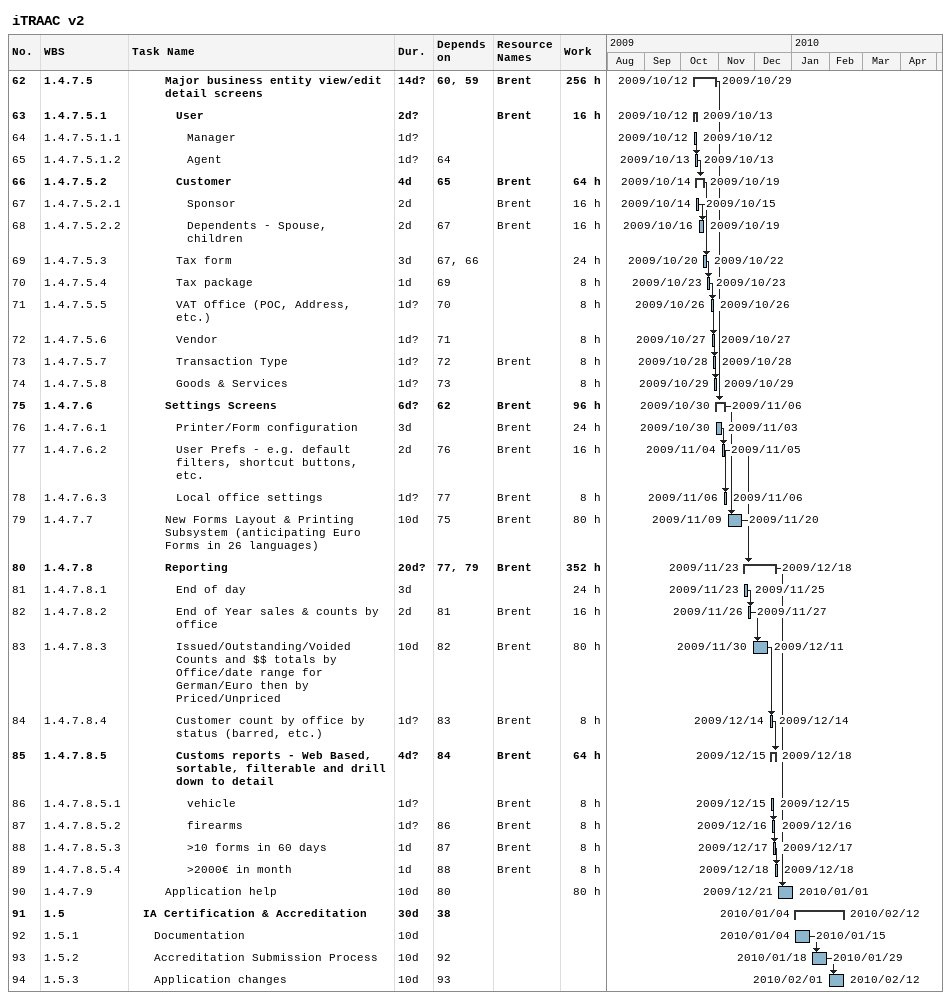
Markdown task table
iTRAAC v2

| ID | WBS | Task | Duration | Start | Finish | Predecessors | Resources | Work (h) |
|---|---|---|---|---|---|---|---|---|
| 62 | 1.4.7.5 | **Major business entity view/edit detail screens** | 14d? | 2009-10-12 | 2009-10-29 | 60, 59 | Brent | 256 |
| 63 | 1.4.7.5.1 | **User** | 2d? | 2009-10-12 | 2009-10-13 |  | Brent | 16 |
| 64 | 1.4.7.5.1.1 | Manager | 1d? | 2009-10-12 | 2009-10-12 |  |  |  |
| 65 | 1.4.7.5.1.2 | Agent | 1d? | 2009-10-13 | 2009-10-13 | 64 |  |  |
| 66 | 1.4.7.5.2 | **Customer** | 4d | 2009-10-14 | 2009-10-19 | 65 | Brent | 64 |
| 67 | 1.4.7.5.2.1 | Sponsor | 2d | 2009-10-14 | 2009-10-15 |  | Brent | 16 |
| 68 | 1.4.7.5.2.2 | Dependents - Spouse, children | 2d | 2009-10-16 | 2009-10-19 | 67 | Brent | 16 |
| 69 | 1.4.7.5.3 | Tax form | 3d | 2009-10-20 | 2009-10-22 | 67, 66 |  | 24 |
| 70 | 1.4.7.5.4 | Tax package | 1d | 2009-10-23 | 2009-10-23 | 69 |  | 8 |
| 71 | 1.4.7.5.5 | VAT Office (POC, Address, etc.) | 1d? | 2009-10-26 | 2009-10-26 | 70 |  | 8 |
| 72 | 1.4.7.5.6 | Vendor | 1d? | 2009-10-27 | 2009-10-27 | 71 |  | 8 |
| 73 | 1.4.7.5.7 | Transaction Type | 1d? | 2009-10-28 | 2009-10-28 | 72 | Brent | 8 |
| 74 | 1.4.7.5.8 | Goods & Services | 1d? | 2009-10-29 | 2009-10-29 | 73 |  | 8 |
| 75 | 1.4.7.6 | **Settings Screens** | 6d? | 2009-10-30 | 2009-11-06 | 62 | Brent | 96 |
| 76 | 1.4.7.6.1 | Printer/Form configuration | 3d | 2009-10-30 | 2009-11-03 |  | Brent | 24 |
| 77 | 1.4.7.6.2 | User Prefs - e.g. default filters, shortcut buttons, etc. | 2d | 2009-11-04 | 2009-11-05 | 76 | Brent | 16 |
| 78 | 1.4.7.6.3 | Local office settings | 1d? | 2009-11-06 | 2009-11-06 | 77 | Brent | 8 |
| 79 | 1.4.7.7 | New Forms Layout & Printing Subsystem (anticipating Euro Forms in 26 languages) | 10d | 2009-11-09 | 2009-11-20 | 75 | Brent | 80 |
| 80 | 1.4.7.8 | **Reporting** | 20d? | 2009-11-23 | 2009-12-18 | 77, 79 | Brent | 352 |
| 81 | 1.4.7.8.1 | End of day | 3d | 2009-11-23 | 2009-11-25 |  |  | 24 |
| 82 | 1.4.7.8.2 | End of Year sales & counts by office | 2d | 2009-11-26 | 2009-11-27 | 81 | Brent | 16 |
| 83 | 1.4.7.8.3 | Issued/Outstanding/Voided Counts and $$ totals by Office/date range for German/Euro then by Priced/Unpriced | 10d | 2009-11-30 | 2009-12-11 | 82 | Brent | 80 |
| 84 | 1.4.7.8.4 | Customer count by office by status (barred, etc.) | 1d? | 2009-12-14 | 2009-12-14 | 83 | Brent | 8 |
| 85 | 1.4.7.8.5 | **Customs reports - Web Based, sortable, filterable and drill down to detail** | 4d? | 2009-12-15 | 2009-12-18 | 84 | Brent | 64 |
| 86 | 1.4.7.8.5.1 | vehicle | 1d? | 2009-12-15 | 2009-12-15 |  | Brent | 8 |
| 87 | 1.4.7.8.5.2 | firearms | 1d? | 2009-12-16 | 2009-12-16 | 86 | Brent | 8 |
| 88 | 1.4.7.8.5.3 | >10 forms in 60 days | 1d | 2009-12-17 | 2009-12-17 | 87 | Brent | 8 |
| 89 | 1.4.7.8.5.4 | >2000€ in month | 1d | 2009-12-18 | 2009-12-18 | 88 | Brent | 8 |
| 90 | 1.4.7.9 | Application help | 10d | 2009-12-21 | 2010-01-01 | 80 |  | 80 |
| 91 | 1.5 | **IA Certification & Accreditation** | 30d | 2010-01-04 | 2010-02-12 | 38 |  |  |
| 92 | 1.5.1 | Documentation | 10d | 2010-01-04 | 2010-01-15 |  |  |  |
| 93 | 1.5.2 | Accreditation Submission Process | 10d | 2010-01-18 | 2010-01-29 | 92 |  |  |
| 94 | 1.5.3 | Application changes | 10d | 2010-02-01 | 2010-02-12 | 93 |  |  |
